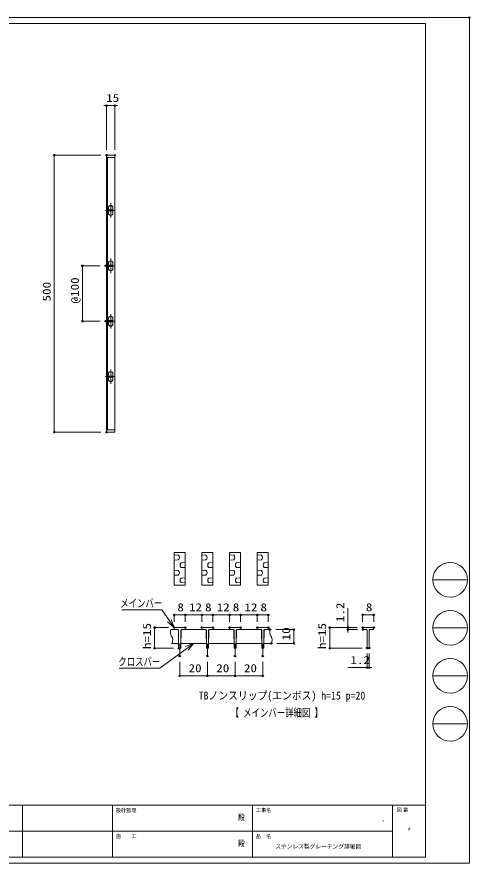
# Model space of a CAD drawing. Units: millimetres on the paper, with parts at other scales. Extents: x -216 to 216, y -153 to 153.
# Drawn here: x 51.9 to 215.6, y -152.7 to 152.9 of the extents above; entities that cross this region are included whole.
import ezdxf
from ezdxf.enums import TextEntityAlignment as Align

# ---------------------------------------------------------------- set-up
doc = ezdxf.new("R2010")
doc.units = ezdxf.units.MM
doc.header["$PDMODE"] = 32
doc.header["$PDSIZE"] = 0.5
doc.linetypes.add('CHAIN2', pattern=[12, 9, -1, 1, -1])
for name, color, linetype, lineweight in [('0-0_A1FRAME', 1, 'Continuous', 9), ('0-2_蓋', 3, 'Continuous', 9), ('0-3_中心線', 4, 'CHAIN2', 9), ('0-4_寸法', 4, 'Continuous', 9), ('0-5_0', 7, 'Continuous', 9)]:
    doc.layers.add(name, color=color, linetype=linetype, lineweight=lineweight)
doc.layers.add('0-1_文字', color=7, linetype='Continuous')
doc.layers.add('0-6_Defpoints', color=7, linetype='Continuous')
doc.styles.add('HGMaruGothicMPRO', font='')
doc.styles.add('ＭＳ ゴシック', font='')
doc.styles.get('HGMaruGothicMPRO').set_extended_font_data('HGMaruGothicMPRO')
doc.styles.get('ＭＳ ゴシック').set_extended_font_data('MS Gothic')

# ---------------------------------------------------------------- blocks, each defined once
blk = doc.blocks.new('_Dot')
at = {"layer": '0-5_0'}
for p, q in [((-0.5, 0), (-1, 0)), ((0.489, 0.1), (-0.489, 0.1)), ((0.399, 0.3), (-0.399, 0.3)), ((0.458, -0.199), (-0.458, -0.199)), ((0.3, -0.399), (-0.3, -0.399))]:
    blk.add_line(p, q, dxfattribs=at)
for points in [[(0.5, 0), (0.496, 0.063), (0.484, 0.124), (0.465, 0.184), (0.438, 0.241), (0.405, 0.294), (0.364, 0.342), (0.319, 0.385), (0.268, 0.422), (0.213, 0.452), (0.155, 0.476), (0.094, 0.491), (0.031, 0.499), (-0.031, 0.499), (-0.094, 0.491), (-0.155, 0.476), (-0.213, 0.452), (-0.268, 0.422), (-0.319, 0.385), (-0.364, 0.342), (-0.405, 0.294), (-0.438, 0.241), (-0.465, 0.184), (-0.484, 0.124), (-0.496, 0.063), (-0.5, 0), (0, 0)], [(-0.5, 0), (-0.496, -0.063), (-0.484, -0.124), (-0.465, -0.184), (-0.438, -0.241), (-0.405, -0.294), (-0.364, -0.342), (-0.319, -0.385), (-0.268, -0.422), (-0.213, -0.452), (-0.155, -0.476), (-0.094, -0.491), (-0.031, -0.499), (0.031, -0.499), (0.094, -0.491), (0.155, -0.476), (0.213, -0.452), (0.268, -0.422), (0.319, -0.385), (0.364, -0.342), (0.405, -0.294), (0.438, -0.241), (0.465, -0.184), (0.484, -0.124), (0.496, -0.063), (0.5, 0), (0, 0)]]:
    blk.add_lwpolyline(points, close=True, dxfattribs=at)
blk = doc.blocks.new('U19')
at = {"layer": '0-2_蓋'}
for p, q in [((0, 500), (0, 0)), ((0, 496), (15, 496)), ((1.5, 496), (1.5, 4)), ((1.5, 399.4), (11.5, 399.4)), ((3.5, 401.4), (3.5, 405.4)), ((3.5, 395.4), (3.5, 399.4)), ((11.5, 401.4), (11.5, 405.4)), ((11.5, 399.4), (11.5, 401.4)), ((11.5, 395.4), (11.5, 399.4)), ((1.5, 299.4), (11.5, 299.4)), ((3.5, 301.4), (3.5, 305.4)), ((3.5, 295.4), (3.5, 299.4)), ((11.5, 301.4), (11.5, 305.4)), ((11.5, 299.4), (11.5, 301.4)), ((11.5, 295.4), (11.5, 299.4)), ((1.5, 199.4), (11.5, 199.4)), ((3.5, 201.4), (3.5, 205.4)), ((3.5, 195.4), (3.5, 199.4)), ((11.5, 201.4), (11.5, 205.4)), ((11.5, 199.4), (11.5, 201.4)), ((11.5, 195.4), (11.5, 199.4)), ((1.5, 99.4), (11.5, 99.4)), ((3.5, 101.4), (3.5, 105.4)), ((3.5, 95.4), (3.5, 99.4)), ((11.5, 101.4), (11.5, 105.4)), ((11.5, 99.4), (11.5, 101.4)), ((11.5, 95.4), (11.5, 99.4)), ((0, 4), (15, 4)), ((0, 0), (15, 0))]:
    blk.add_line(p, q, dxfattribs=at)
for points in [[(0, 500), (15, 500), (15, 0)], [(1.5, 399.4), (1.5, 401.4), (11.5, 401.4)], [(1.5, 299.4), (1.5, 301.4), (11.5, 301.4)], [(1.5, 199.4), (1.5, 201.4), (11.5, 201.4)], [(1.5, 99.4), (1.5, 101.4), (11.5, 101.4)]]:
    blk.add_lwpolyline(points, dxfattribs=at)
for centre, start, end in [((7.5, 405.4), 0, 180), ((7.5, 395.4), 180, 0), ((7.5, 305.4), 0, 180), ((7.5, 295.4), 180, 0), ((7.5, 205.4), 0, 180), ((7.5, 195.4), 180, 0), ((7.5, 105.4), 0, 180), ((7.5, 95.4), 180, 0)]:
    blk.add_arc(centre, 4, start, end, dxfattribs=at)
at = {"layer": '0-3_中心線'}
for p, q in [((7.5, 387.434), (7.5, 413.366)), ((-1.613, 400.4), (14.628, 400.4)), ((7.5, 287.434), (7.5, 313.366)), ((-1.613, 300.4), (14.628, 300.4)), ((-1.613, 200.4), (14.628, 200.4)), ((7.5, 187.434), (7.5, 213.366)), ((7.5, 87.434), (7.5, 113.366)), ((-1.613, 100.4), (14.628, 100.4))]:
    blk.add_line(p, q, dxfattribs=at)
blk = doc.blocks.new('MLeader1')
at = {"layer": '0-4_寸法'}
for p, q in [((103.823, -61.148), (89.743, -61.148)), ((108.681, -67.592), (106.964, -65.132))]:
    blk.add_line(p, q, dxfattribs=at)
for points in [[(106.964, -65.132), (104.183, -61.148), (103.823, -61.148)], [(107.623, -64.672), (108.681, -67.592), (106.305, -65.592)]]:
    blk.add_lwpolyline(points, dxfattribs=at)
at = {"layer": '0-4_寸法', "style": 'ＭＳ ゴシック', "width": 0.75}
blk.add_text('メインバー', height=2.889, dxfattribs=at).set_placement((89.202, -61.151), align=Align.BOTTOM_LEFT)
blk = doc.blocks.new('MLeader2')
at = {"layer": '0-4_寸法'}
for p, q in [((115.681, -73.342), (113.259, -75.113)), ((103.118, -82.262), (88.871, -82.262))]:
    blk.add_line(p, q, dxfattribs=at)
for points in [[(113.259, -75.113), (103.478, -82.262), (103.118, -82.262)], [(112.785, -74.464), (115.681, -73.342), (113.733, -75.762)]]:
    blk.add_lwpolyline(points, dxfattribs=at)
at = {"layer": '0-4_寸法', "style": 'ＭＳ ゴシック', "width": 0.75}
blk.add_text('クロスバー', height=2.889, dxfattribs=at).set_placement((88.505, -82.265), align=Align.BOTTOM_LEFT)

msp = doc.modelspace()

# ---------------------------------------------------------------- linework, layer by layer
at = {"layer": '0-0_A1FRAME'}
for p, q in [((202.127, -50.332), (214.655, -50.332)), ((202.127, -67.678), (214.655, -67.678)), ((202.127, -85.023), (214.655, -85.023)), ((202.127, -102.369), (214.655, -102.369)), ((53.891, -131.704), (53.891, -150.495)), ((86.414, -131.704), (86.414, -150.495)), ((137.006, -131.704), (137.006, -150.495)), ((187.598, -131.704), (187.598, -150.495)), ((199.523, -131.704), (199.523, -150.495)), ((187.598, -141.099), (-43.679, -141.099))]:
    msp.add_line(p, q, dxfattribs=at)
msp.add_lwpolyline([(-215.332, 152.642), (-215.332, -152.65), (215.329, -152.65), (215.329, 152.642)], close=True, dxfattribs=at)
for points in [[(199.523, -150.495), (199.523, 150.487), (-209.584, 150.487)], [(-209.584, -150.495), (-209.584, -131.704), (199.523, -131.704)], [(199.523, -150.495), (-209.584, -150.495), (199.523, -150.495)]]:
    msp.add_lwpolyline(points, dxfattribs=at)
for centre in [(208.391, -50.332), (208.391, -67.678), (208.391, -85.023), (208.391, -102.369)]:
    msp.add_circle(centre, 6.264, dxfattribs=at)
msp.add_point((215.329, 152.642), dxfattribs=at)
at = {"layer": '0-2_蓋'}
for p, q in [((108.681, -40.498), (108.681, -52.352)), ((108.681, -40.498), (112.681, -40.498)), ((110.181, -41.461), (108.681, -41.375)), ((112.681, -40.498), (112.681, -52.352)), ((118.681, -40.498), (118.681, -52.352)), ((118.681, -40.498), (122.681, -40.498)), ((120.181, -41.461), (118.681, -41.375)), ((122.681, -40.498), (122.681, -52.352)), ((128.681, -40.498), (128.681, -52.352)), ((128.681, -40.498), (132.681, -40.498)), ((130.181, -41.461), (128.681, -41.375)), ((132.681, -40.498), (132.681, -52.352)), ((138.681, -40.498), (138.681, -52.352)), ((138.681, -40.498), (142.681, -40.498)), ((140.181, -41.461), (138.681, -41.375)), ((142.681, -40.498), (142.681, -52.352)), ((110.181, -43.139), (108.681, -43.225)), ((111.181, -44.211), (112.681, -44.125)), ((120.181, -43.139), (118.681, -43.225)), ((121.181, -44.211), (122.681, -44.125)), ((130.181, -43.139), (128.681, -43.225)), ((131.181, -44.211), (132.681, -44.125)), ((140.181, -43.139), (138.681, -43.225)), ((141.181, -44.211), (142.681, -44.125)), ((110.181, -46.961), (108.681, -46.875)), ((110.181, -48.639), (108.681, -48.725)), ((111.181, -45.889), (112.681, -45.975)), ((120.181, -46.961), (118.681, -46.875)), ((120.181, -48.639), (118.681, -48.725)), ((121.181, -45.889), (122.681, -45.975)), ((130.181, -46.961), (128.681, -46.875)), ((130.181, -48.639), (128.681, -48.725)), ((131.181, -45.889), (132.681, -45.975)), ((140.181, -46.961), (138.681, -46.875)), ((140.181, -48.639), (138.681, -48.725)), ((141.181, -45.889), (142.681, -45.975)), ((111.181, -49.711), (112.681, -49.625)), ((111.181, -51.389), (112.681, -51.475)), ((121.181, -49.711), (122.681, -49.625)), ((121.181, -51.389), (122.681, -51.475)), ((131.181, -49.711), (132.681, -49.625)), ((131.181, -51.389), (132.681, -51.475)), ((141.181, -49.711), (142.681, -49.625)), ((141.181, -51.389), (142.681, -51.475)), ((108.681, -52.352), (112.681, -52.352)), ((118.681, -52.352), (122.681, -52.352)), ((128.681, -52.352), (132.681, -52.352)), ((138.681, -52.352), (142.681, -52.352)), ((110.056, -68.342), (107.461, -68.342)), ((108.681, -67.592), (112.681, -67.592)), ((108.681, -68.192), (108.681, -67.592)), ((110.056, -68.342), (108.831, -68.342)), ((110.206, -68.492), (110.206, -71.367)), ((110.306, -74.942), (110.306, -68.592)), ((111.056, -74.942), (111.056, -68.592)), ((111.156, -68.492), (111.156, -71.367)), ((111.306, -68.342), (112.531, -68.342)), ((111.306, -68.342), (120.056, -68.342)), ((112.681, -68.192), (112.681, -67.592)), ((118.681, -67.592), (122.681, -67.592)), ((118.681, -68.192), (118.681, -67.592)), ((120.056, -68.342), (118.831, -68.342)), ((120.206, -68.492), (120.206, -71.367)), ((120.306, -74.942), (120.306, -68.592)), ((121.056, -74.942), (121.056, -68.592)), ((121.156, -68.492), (121.156, -71.367)), ((121.306, -68.342), (122.531, -68.342)), ((121.306, -68.342), (130.056, -68.342)), ((122.681, -68.192), (122.681, -67.592)), ((128.681, -67.592), (132.681, -67.592)), ((128.681, -68.192), (128.681, -67.592)), ((130.056, -68.342), (128.831, -68.342)), ((130.206, -68.492), (130.206, -71.367)), ((130.306, -74.942), (130.306, -68.592)), ((131.056, -74.942), (131.056, -68.592)), ((131.156, -68.492), (131.156, -71.367)), ((131.306, -68.342), (132.531, -68.342)), ((131.306, -68.342), (140.056, -68.342)), ((132.681, -68.192), (132.681, -67.592)), ((138.681, -67.592), (142.681, -67.592)), ((138.681, -68.192), (138.681, -67.592)), ((140.056, -68.342), (138.831, -68.342)), ((140.206, -68.492), (140.206, -71.367)), ((140.306, -74.942), (140.306, -68.592)), ((141.056, -74.942), (141.056, -68.592)), ((141.156, -68.492), (141.156, -71.367)), ((141.306, -68.342), (142.531, -68.342)), ((141.306, -68.342), (143.354, -68.342)), ((142.681, -68.192), (142.681, -67.592)), ((176.769, -67.592), (180.769, -67.592)), ((176.769, -68.192), (176.769, -67.592)), ((178.144, -68.342), (176.919, -68.342)), ((178.394, -74.942), (178.394, -68.592)), ((179.144, -74.942), (179.144, -68.592)), ((179.394, -68.342), (180.619, -68.342)), ((180.769, -68.192), (180.769, -67.592)), ((110.306, -73.342), (107.839, -73.342)), ((110.906, -75.092), (110.456, -75.092)), ((120.306, -73.342), (111.056, -73.342)), ((120.906, -75.092), (120.456, -75.092)), ((130.306, -73.342), (121.056, -73.342)), ((130.906, -75.092), (130.456, -75.092)), ((140.306, -73.342), (131.056, -73.342)), ((140.906, -75.092), (140.456, -75.092)), ((143.732, -73.342), (141.056, -73.342)), ((178.994, -75.092), (178.544, -75.092))]:
    msp.add_line(p, q, dxfattribs=at)
for centre, radius, start, end in [((109.47, -42.3), 1.1, 310.27175, 49.72825), ((119.47, -42.3), 1.1, 310.27175, 49.72825), ((129.47, -42.3), 1.1, 310.27175, 49.72825), ((139.47, -42.3), 1.1, 310.27175, 49.72825), ((111.892, -45.05), 1.1, 130.27175, 229.72825), ((121.892, -45.05), 1.1, 130.27175, 229.72825), ((131.892, -45.05), 1.1, 130.27175, 229.72825), ((141.892, -45.05), 1.1, 130.27175, 229.72825), ((109.47, -47.8), 1.1, 310.27175, 49.72825), ((119.47, -47.8), 1.1, 310.27175, 49.72825), ((129.47, -47.8), 1.1, 310.27175, 49.72825), ((139.47, -47.8), 1.1, 310.27175, 49.72825), ((111.892, -50.55), 1.1, 130.27175, 229.72825), ((121.892, -50.55), 1.1, 130.27175, 229.72825), ((131.892, -50.55), 1.1, 130.27175, 229.72825), ((141.892, -50.55), 1.1, 130.27175, 229.72825), ((110.178, -69.207), 2.851, 162.34877, 212.31754), ((108.831, -68.192), 0.15, 180, 270), ((110.056, -68.592), 0.25, 0, 90), ((110.056, -68.492), 0.15, 0, 90), ((111.306, -68.592), 0.25, 90, 180), ((111.306, -68.492), 0.15, 90, 180), ((112.531, -68.192), 0.15, 270, 0), ((118.831, -68.192), 0.15, 180, 270), ((120.056, -68.592), 0.25, 0, 90), ((120.056, -68.492), 0.15, 0, 90), ((121.306, -68.592), 0.25, 90, 180), ((121.306, -68.492), 0.15, 90, 180), ((122.531, -68.192), 0.15, 270, 0), ((128.831, -68.192), 0.15, 180, 270), ((130.056, -68.592), 0.25, 0, 90), ((130.056, -68.492), 0.15, 0, 90), ((131.306, -68.592), 0.25, 90, 180), ((131.306, -68.492), 0.15, 90, 180), ((132.531, -68.192), 0.15, 270, 0), ((138.831, -68.192), 0.15, 180, 270), ((140.056, -68.592), 0.25, 0, 90), ((140.056, -68.492), 0.15, 0, 90), ((141.306, -68.592), 0.25, 90, 180), ((141.306, -68.492), 0.15, 90, 180), ((142.531, -68.192), 0.15, 270, 0), ((146.071, -69.207), 2.851, 162.34877, 212.31754), ((176.919, -68.192), 0.15, 180, 270), ((178.144, -68.592), 0.25, 0, 90), ((179.394, -68.592), 0.25, 90, 180), ((180.619, -68.192), 0.15, 270, 0), ((105.611, -72.096), 2.553, 330.76467, 32.31754), ((110.681, -71.367), 0.475, 180, 217.86365), ((110.681, -71.367), 0.475, 322.13635, 0), ((120.681, -71.367), 0.475, 180, 217.86365), ((120.681, -71.367), 0.475, 322.13635, 0), ((130.681, -71.367), 0.475, 180, 217.86365), ((130.681, -71.367), 0.475, 322.13635, 0), ((140.681, -71.367), 0.475, 180, 217.86365), ((140.681, -71.367), 0.475, 322.13635, 0), ((141.504, -72.096), 2.553, 330.76467, 32.31754), ((110.456, -74.942), 0.15, 180, 270), ((110.906, -74.942), 0.15, 270, 0), ((120.456, -74.942), 0.15, 180, 270), ((120.906, -74.942), 0.15, 270, 0), ((130.456, -74.942), 0.15, 180, 270), ((130.906, -74.942), 0.15, 270, 0), ((140.456, -74.942), 0.15, 180, 270), ((140.906, -74.942), 0.15, 270, 0), ((178.544, -74.942), 0.15, 180, 270), ((178.994, -74.942), 0.15, 270, 0)]:
    msp.add_arc(centre, radius, start, end, dxfattribs=at)
at = {"layer": '0-3_中心線'}
for p, q in [((110.681, -77.924), (110.681, -73.334)), ((120.681, -77.924), (120.681, -73.334)), ((130.681, -77.924), (130.681, -73.334)), ((140.681, -77.924), (140.681, -73.334))]:
    msp.add_line(p, q, dxfattribs=at)
at = {"layer": '0-4_寸法'}
for p, q in [((83.748, 120.87), (83.248, 120.87)), ((84.248, 104.937), (84.248, 120.87)), ((84.248, 120.87), (87.248, 120.87)), ((87.248, 104.937), (87.248, 120.87)), ((87.748, 120.87), (88.248, 120.87)), ((82.248, 102.937), (65.39, 102.937)), ((65.39, 3.437), (65.39, 102.437)), ((81.925, 63.017), (75.559, 63.017)), ((75.559, 43.517), (75.559, 62.517)), ((81.925, 43.017), (75.559, 43.017)), ((82.248, 2.937), (65.39, 2.937)), ((171.429, -67.092), (171.429, -60.592)), ((108.681, -65.592), (108.681, -63.044)), ((109.181, -63.044), (112.181, -63.044)), ((112.681, -65.592), (112.681, -63.044)), ((112.681, -65.592), (112.681, -63.044)), ((113.181, -63.044), (118.181, -63.044)), ((118.681, -65.592), (118.681, -63.044)), ((118.681, -65.592), (118.681, -63.044)), ((119.181, -63.044), (122.181, -63.044)), ((122.681, -65.592), (122.681, -63.044)), ((122.681, -65.592), (122.681, -63.044)), ((123.181, -63.044), (128.181, -63.044)), ((128.681, -65.592), (128.681, -63.044)), ((128.681, -65.592), (128.681, -63.044)), ((129.181, -63.044), (132.181, -63.044)), ((132.681, -65.592), (132.681, -63.044)), ((132.681, -65.592), (132.681, -63.044)), ((133.181, -63.044), (138.181, -63.044)), ((138.681, -65.592), (138.681, -63.044)), ((138.681, -65.592), (138.681, -63.044)), ((139.181, -63.044), (142.181, -63.044)), ((142.681, -65.592), (142.681, -63.044)), ((176.769, -65.592), (176.769, -63.044)), ((177.269, -63.044), (180.269, -63.044)), ((180.769, -65.592), (180.769, -63.044)), ((106.681, -67.592), (101.609, -67.592)), ((101.609, -74.592), (101.609, -68.092)), ((145.354, -68.342), (151.903, -68.342)), ((151.903, -72.842), (151.903, -68.842)), ((174.769, -67.592), (164.88, -67.592)), ((164.88, -74.592), (164.88, -68.092)), ((174.769, -67.592), (171.429, -67.592)), ((171.429, -68.342), (171.429, -67.592)), ((174.919, -68.342), (171.429, -68.342)), ((171.429, -68.842), (171.429, -69.342)), ((108.456, -75.092), (101.609, -75.092)), ((145.732, -73.342), (151.903, -73.342)), ((176.544, -75.092), (164.88, -75.092)), ((178.394, -76.942), (178.394, -82.076)), ((179.144, -76.942), (179.144, -82.076)), ((110.682, -79.924), (110.682, -85.028)), ((120.682, -79.924), (120.682, -85.028)), ((120.682, -79.924), (120.682, -85.028)), ((130.682, -79.924), (130.682, -85.028)), ((130.682, -79.924), (130.682, -85.028)), ((140.682, -79.924), (140.682, -85.028)), ((177.894, -82.076), (171.394, -82.076)), ((179.144, -82.076), (178.394, -82.076)), ((179.644, -82.076), (180.144, -82.076)), ((120.182, -85.028), (111.182, -85.028)), ((130.182, -85.028), (121.182, -85.028)), ((131.182, -85.028), (140.182, -85.028))]:
    msp.add_line(p, q, dxfattribs=at)
at = {"layer": '0-6_Defpoints'}
for p in [(87.248, 120.87), (65.39, 102.937), (84.248, 102.937), (87.248, 102.937), (75.559, 63.017), (83.925, 63.017), (83.925, 43.017), (84.248, 2.937), (112.681, -63.044), (118.681, -63.044), (122.681, -63.044), (128.681, -63.044), (132.681, -63.044), (138.681, -63.044), (142.681, -63.044), (180.769, -63.044), (101.609, -67.592), (108.681, -67.592), (108.681, -67.592), (112.681, -67.592), (112.681, -67.592), (118.681, -67.592), (122.681, -67.592), (122.681, -67.592), (128.681, -67.592), (128.681, -67.592), (132.681, -67.592), (132.681, -67.592), (138.681, -67.592), (138.681, -67.592), (142.681, -67.592), (143.354, -68.342), (151.903, -68.342), (164.88, -67.592), (171.429, -67.592), (176.769, -67.592), (176.769, -67.592), (176.919, -68.342), (180.769, -67.592), (143.732, -73.342), (110.456, -75.092), (178.394, -74.942), (178.544, -75.092), (179.144, -74.942), (110.682, -77.924), (120.682, -77.924), (130.682, -77.924), (140.682, -77.924), (178.394, -82.076), (110.682, -85.028), (120.682, -85.028), (140.682, -85.028)]:
    msp.add_point(p, dxfattribs=at)

# ---------------------------------------------------------------- block references
at = {"layer": '0-2_蓋', "xscale": 0.2, "yscale": 0.2}
msp.add_blockref('U19', (84.248, 2.937), dxfattribs=at)
at = {"layer": '0-4_寸法', "xscale": 0.5, "yscale": 0.5}
for p in [(84.248, 120.87), (112.681, -63.044), (118.681, -63.044), (122.681, -63.044), (128.681, -63.044), (132.681, -63.044), (138.681, -63.044), (142.681, -63.044), (180.769, -63.044), (178.394, -82.076), (120.682, -85.028), (130.682, -85.028), (140.682, -85.028)]:
    msp.add_blockref('_Dot', p, dxfattribs=at)
for p, rotation in [((87.248, 120.87), 180), ((65.39, 102.937), 90), ((75.559, 63.017), 90), ((75.559, 43.017), 270), ((65.39, 2.937), 270), ((108.681, -63.044), 180), ((112.681, -63.044), 180), ((118.681, -63.044), 180), ((122.681, -63.044), 180), ((128.681, -63.044), 180), ((132.681, -63.044), 180), ((138.681, -63.044), 180), ((176.769, -63.044), 180), ((171.429, -67.592), 270), ((101.609, -67.592), 90), ((151.903, -68.342), 90), ((164.88, -67.592), 90), ((171.429, -68.342), 90), ((151.903, -73.342), 270), ((101.609, -75.092), 270), ((164.88, -75.092), 270), ((179.144, -82.076), 180), ((110.682, -85.028), 180), ((120.682, -85.028), 180), ((130.682, -85.028), 180)]:
    msp.add_blockref('_Dot', p, dxfattribs=dict(at, rotation=rotation))
at = {"layer": '0-4_寸法'}
for name in ['MLeader1', 'MLeader2']:
    msp.add_blockref(name, (0, 0), dxfattribs=at)

# ---------------------------------------------------------------- texts
at = {"layer": '0-0_A1FRAME', "style": 'HGMaruGothicMPRO'}
for s, p in [('設計監理', (87.639, -134.641)), ('工事名', (138.23, -134.641)), ('図 番', (189.043, -134.472)), ('施\u3000\u3000工', (87.639, -144.037)), ('品\u3000名', (138.23, -144.037))]:
    msp.add_text(s, height=1.327, dxfattribs=at).set_placement(p, align=Align.BOTTOM_LEFT)
at = {"layer": '0-0_A1FRAME', "style": 'HGMaruGothicMPRO', "width": 0.8}
for p in [(131.786, -137.847), (131.786, -147.242)]:
    msp.add_text('殿', height=2.119, dxfattribs=at).set_placement(p, align=Align.BOTTOM_LEFT)
at = {"layer": '0-0_A1FRAME', "color": 6, "style": 'HGMaruGothicMPRO'}
for s, p in [('-', (183.845, -138.451)), ('ステンレス製グレーチング詳細図', (145.184, -147.847))]:
    msp.add_text(s, height=1.481, dxfattribs=at).set_placement(p, align=Align.BOTTOM_LEFT)
at = {"layer": '0-0_A1FRAME', "color": 6, "style": 'HGMaruGothicMPRO', "width": 0.75}
msp.add_text('*', height=1.975, dxfattribs=at).set_placement((193.116, -142.446), align=Align.BOTTOM_LEFT)
at = {"layer": '0-1_文字', "style": 'ＭＳ ゴシック'}
for s, width, p in [('TBノンスリップ(エンボス) h=15 p=20', 0.9, (117.558, -94.481)), ('【 メインバー詳細図 】', 0.75, (129.113, -100.689))]:
    msp.add_text(s, height=2.886, dxfattribs=dict(at, width=width)).set_placement(p, align=Align.BOTTOM_LEFT)
at = {"layer": '0-4_寸法', "style": 'ＭＳ ゴシック', "width": 1.2}
for s, p in [('15', (84.103, 121.315)), ('8', (109.841, -62.599)), ('12', (114.045, -62.599)), ('8', (119.841, -62.599)), ('12', (124.045, -62.599)), ('8', (129.841, -62.599)), ('12', (134.045, -62.599)), ('8', (139.841, -62.599)), ('8', (177.929, -62.599)), ('1.2', (172.358, -81.631)), ('20', (113.882, -84.583)), ('20', (123.882, -84.583)), ('20', (133.882, -84.583))]:
    msp.add_text(s, height=2.889, dxfattribs=at).set_placement(p, align=Align.BOTTOM_LEFT)
for s, p in [('@100', (75.114, 49.417)), ('500', (64.945, 50.137)), ('1.2', (170.984, -65.629)), ('h=15', (101.164, -75.387)), ('h=15', (164.435, -75.387)), ('10', (151.459, -72.242))]:
    msp.add_text(s, height=2.889, rotation=90, dxfattribs=at).set_placement(p, align=Align.BOTTOM_LEFT)

doc.saveas('drawing.dxf')
